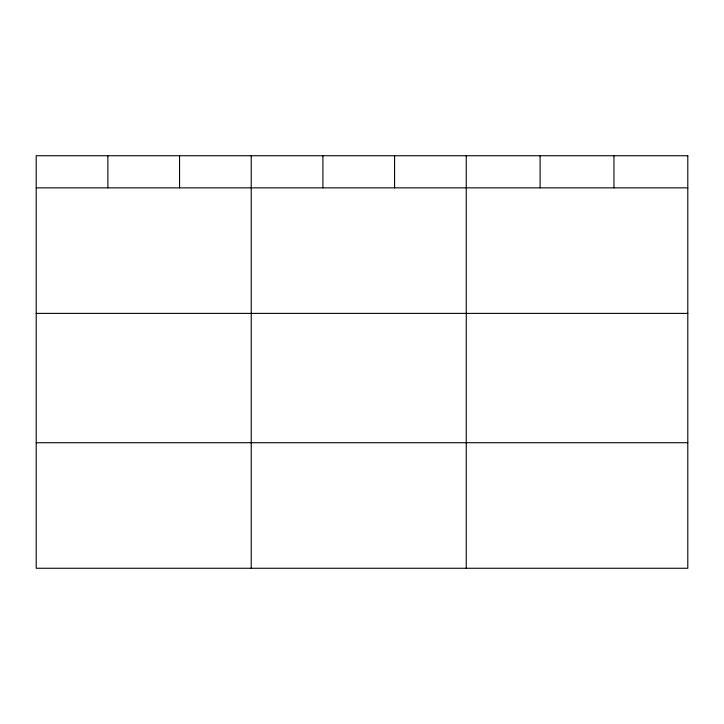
<?xml version="1.0" encoding="UTF-8"?>
<svg xmlns="http://www.w3.org/2000/svg" width="724" height="724" viewBox="0 0 724 724"><rect width="100%" height="100%" fill="white"/><g stroke="black" fill="none" stroke-linecap="round" stroke-linejoin="round"><path stroke-width="1.09" d="M36.2 187.86L687.8 187.86M36.2 313.392L687.8 313.392M36.2 442.726L687.8 442.726M613.952 155.741L613.952 187.86M540.104 155.741L540.104 187.86M466.256 155.741L466.256 568.259M394.58 155.741L394.58 187.86M322.904 155.741L322.904 187.86M251.228 155.741L251.228 568.259M179.552 155.741L179.552 187.86M107.876 155.741L107.876 187.86M687.8 155.741L36.2 155.741L36.2 568.259L687.8 568.259L687.8 155.741"/></g></svg>
